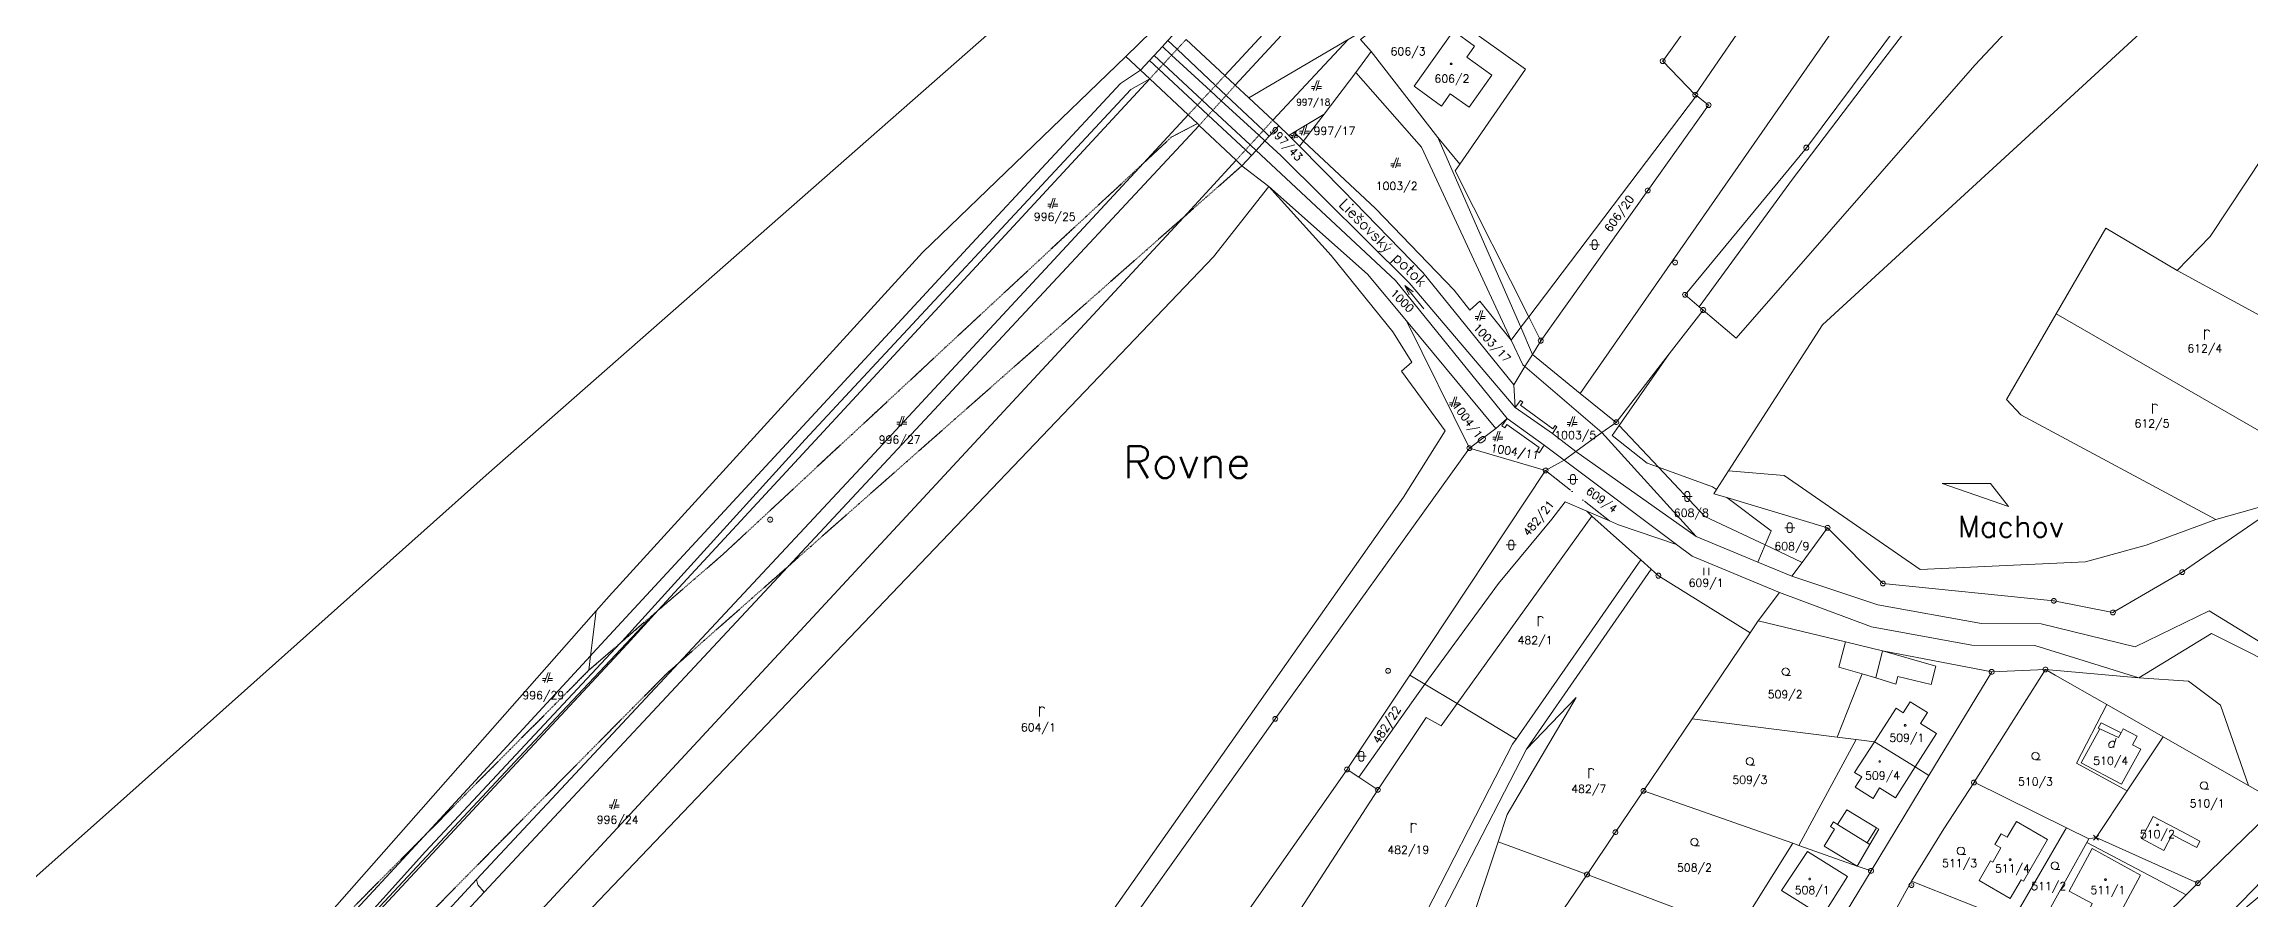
# Model space of a CAD drawing. Extents: x -443817 to 3, y -1171930 to -442383.
# Drawn here: x -443259.9 to -442818.9, y -1170083.1 to -1169912.2 of the extents above; entities that cross this region are included whole.
import ezdxf
from ezdxf.enums import TextEntityAlignment as Align

# ---------------------------------------------------------------- set-up
doc = ezdxf.new("R2010")
doc.units = 0
doc.header["$LTSCALE"] = 0.5
doc.header["$PDMODE"] = 3
doc.header["$PDSIZE"] = 0.5
for name, pattern in [('DASHDOT', [25.4, 12.7, -6.35, 0, -6.35]), ('DOT', [0.25, 0, -0.25]), ('HIDDEN', [0.375, 0.25, -0.125])]:
    doc.linetypes.add(name, pattern=pattern)
for name, color, linetype, lineweight in [('KATUZ', 7, 'Continuous', 0), ('KLADPAR', 7, 'Continuous', 0), ('ZAPPAR', 7, 'Continuous', 0), ('ZNACKY', 7, 'Continuous', 0), ('ZUOB', 7, 'Continuous', 0)]:
    doc.layers.add(name, color=color, linetype=linetype, lineweight=lineweight)
doc.styles.add('ROMANS', font='romans.shx', dxfattribs={"height": 0.2})

# ---------------------------------------------------------------- blocks, each defined once
blk = doc.blocks.new('$5')
at = {"color": 0}
blk.add_line((-0.12, 0), (0.12, 0), dxfattribs=at)
at = {"color": 0, "flags": 128}
blk.add_lwpolyline([(0.15, 0.48), (0.4, 0.3), (0.5, 0.01), (0.4, -0.28), (0.15, -0.46), (-0.16, -0.46), (-0.41, -0.28), (-0.51, 0.01), (-0.41, 0.3), (-0.16, 0.48), (0.15, 0.48)], dxfattribs=at)
blk = doc.blocks.new('$93')
at = {"color": 0}
blk.add_line((-0.05, 0), (0.05, 0), dxfattribs=at)
at = {"color": 0, "flags": 128}
blk.add_lwpolyline([(0.15, 0.48), (0.4, 0.3), (0.5, 0.01), (0.4, -0.28), (0.15, -0.46), (-0.16, -0.46), (-0.41, -0.28), (-0.51, 0.01), (-0.41, 0.3), (-0.16, 0.48), (0.15, 0.48)], dxfattribs=at)
blk = doc.blocks.new('$432')
at = {"color": 0}
for p, q in [((-0.32, 0.8), (-1, 0.8)), ((-1, 0.4), (-0.46, 0.4)), ((0.1, 2), (-0.6, 0)), ((-0.1, 0), (0.5, 2)), ((0.02, 0.4), (1, 0.4)), ((1, 0.8), (0.14, 0.8))]:
    blk.add_line(p, q, dxfattribs=at)
blk = doc.blocks.new('$479')
at = {"color": 0, "flags": 128}
for points in [[(0, 0), (0, 1.27), (0, 2)], [(0, 1.6), (0.1, 1.73), (0.23, 1.84), (0.37, 1.89), (0.6, 1.9), (0.77, 1.87), (0.87, 1.8), (0.96, 1.7), (1, 1.6)]]:
    blk.add_lwpolyline(points, dxfattribs=at)
blk = doc.blocks.new('$45')
at = {"color": 0, "flags": 128}
blk.add_lwpolyline([(0.09, 0.15), (0.18, 0), (0.09, -0.15), (-0.09, -0.15), (-0.18, 0), (-0.09, 0.15), (0.09, 0.15)], dxfattribs=at)
blk = doc.blocks.new('$30')
at = {"color": 0, "flags": 128}
blk.add_lwpolyline([(0, 0), (-0.38, 0.1), (-0.65, 0.37), (-0.75, 0.74), (-0.65, 1.11), (-0.38, 1.38), (-0.01, 1.48), (0.36, 1.38), (0.63, 1.11), (0.73, 0.73), (0.63, 0.35), (0.36, 0.08), (-0.02, -0.02), (0.98, -0.02)], dxfattribs=at)
blk = doc.blocks.new('$431')
at = {"color": 0}
blk.add_line((0.63, 0.99), (0.9, 1.89), dxfattribs=at)
at = {"color": 0, "flags": 128}
blk.add_lwpolyline([(0.45, 0), (0.45, 0.27), (0.63, 0.99), (0.54, 1.17), (0.36, 1.26), (0.09, 1.26), (-0.18, 1.17), (-0.36, 0.99), (-0.54, 0.72), (-0.54, 0.36), (-0.45, 0.09), (-0.27, 0), (0, 0), (0.18, 0.09), (0.45, 0.27)], dxfattribs=at)
blk = doc.blocks.new('$238')
at = {"color": 0}
blk.add_line((-3, 0), (3, 0), dxfattribs=at)
at = {"color": 0, "flags": 128}
blk.add_lwpolyline([(1, 0.5), (3, 0), (1, -0.5)], dxfattribs=at)
blk = doc.blocks.new('$42')
at = {"color": 0, "flags": 128}
for points in [[(-1, 1), (0.27, 1), (1, 1)], [(-0.5, 1.5), (-0.4, 1.79), (-0.15, 1.97), (0.16, 1.97), (0.41, 1.79), (0.51, 1.5), (0.51, 0.5), (0.41, 0.21), (0.16, 0.03), (-0.15, 0.03), (-0.4, 0.21), (-0.5, 0.5), (-0.5, 1.5)]]:
    blk.add_lwpolyline(points, dxfattribs=at)
blk = doc.blocks.new('$32')
at = {"color": 0}
for p, q in [((-0.5, 1.5), (-0.5, 0)), ((0.5, 0), (0.5, 1.5))]:
    blk.add_line(p, q, dxfattribs=at)

msp = doc.modelspace()

# ---------------------------------------------------------------- linework, layer by layer
at = {"layer": 'KATUZ', "color": 7, "linetype": 'Continuous', "flags": 128}
msp.add_lwpolyline([(-443794.45, -1170782.16), (-443796.1, -1170767.88), (-443795.85, -1170744.99), (-443808.71, -1170677.14), (-443816.71, -1170630.78), (-443814.76, -1170616), (-443810.97, -1170604.15), (-443791.55, -1170565.47), (-443769.77, -1170532), (-443739.66, -1170498.49), (-443701.79, -1170468.69), (-443467.57, -1170261.52), (-443245.25, -1170064.11), (-443171.5, -1169998.33), (-442994.44, -1169842.64), (-442982.48, -1169816.46), (-442961.86, -1169771.31), (-442948.83, -1169742.79), (-442766.04, -1169287.74)], dxfattribs=at)
at = {"layer": 'KLADPAR', "color": 7, "linetype": 'DASHDOT'}
for p, q in [((-443009.95, -1169929.79), (-443004, -1169926.18)), ((-442959.69, -1169997.39), (-442946.94, -1170007.5)), ((-442946.94, -1170007.5), (-442959.69, -1169997.39))]:
    msp.add_line(p, q, dxfattribs=at)
at = {"layer": 'KLADPAR', "color": 7, "linetype": 'Continuous'}
for p, q in [((-442986.86, -1170038.31), (-442959.69, -1169997.39)), ((-442874, -1170059.75), (-442855.57, -1170068.85))]:
    msp.add_line(p, q, dxfattribs=at)
at = {"layer": 'KLADPAR', "color": 7, "linetype": 'Continuous', "flags": 128}
for points in [[(-442723.56, -1169625.28), (-442722.58, -1169625.78), (-442720.27, -1169626.97), (-442693.56, -1169590.89), (-442666.64, -1169556.73), (-442659.1, -1169567.27), (-442658.13, -1169568.78), (-442707.64, -1169631.69), (-442809.45, -1169776.53), (-442865.33, -1169856.3), (-442952.77, -1169981.98), (-442962.34, -1169974.21), (-442960.66, -1169971.46), (-442939.26, -1169941.42), (-442927.1, -1169924.35), (-442929.53, -1169922.46), (-442929.76, -1169922.28), (-442916.79, -1169903.33), (-442879.63, -1169849.04), (-442828.31, -1169778.2), (-442729.28, -1169633.63), (-442723.56, -1169625.28)], [(-442707.64, -1169631.69), (-442658.13, -1169568.78), (-442652.65, -1169577.34), (-442702.11, -1169643.3), (-442737.72, -1169696.77), (-442750.34, -1169715.71), (-442750.75, -1169716.29), (-442773.63, -1169748.61), (-442783.92, -1169763.14), (-442811.56, -1169802.16), (-442842.25, -1169844.93), (-442850.1, -1169855.87), (-442873.65, -1169887.43), (-442907.56, -1169932.87), (-442931.8, -1169962.28), (-442928.97, -1169964.67), (-442928.19, -1169965.33), (-442934.97, -1169974.09), (-442945.57, -1169987.78), (-442952.77, -1169981.98), (-442865.33, -1169856.3), (-442809.45, -1169776.53), (-442707.64, -1169631.69)], [(-442917.91, -1169896.42), (-442916.79, -1169903.33), (-442929.76, -1169922.28), (-442936.28, -1169915.55), (-442885.11, -1169844.17), (-442834.38, -1169772.5), (-442783.65, -1169700.84), (-442730.08, -1169622.2), (-442729.86, -1169622.31), (-442723.56, -1169625.28), (-442729.28, -1169633.63), (-442730.9, -1169632.49), (-442733.77, -1169634.23), (-442792.18, -1169716.37), (-442821.24, -1169757.12), (-442850.9, -1169797.46), (-442917.91, -1169896.42)], [(-442928.97, -1169964.67), (-442931.8, -1169962.28), (-442907.56, -1169932.87), (-442873.65, -1169887.43), (-442850.1, -1169855.87), (-442842.25, -1169844.93), (-442811.56, -1169802.16), (-442783.92, -1169763.14), (-442773.63, -1169748.61), (-442750.75, -1169716.29), (-442763.33, -1169736.74), (-442777.63, -1169757.3), (-442792.52, -1169777.48), (-442807.57, -1169797.41), (-442821.94, -1169817.46), (-442848.61, -1169855.84), (-442865.6, -1169878.82), (-442879.99, -1169899.36), (-442895.15, -1169919.19), (-442910.31, -1169939.15), (-442928.97, -1169964.67)], [(-442983.82, -1169902.77), (-442963.71, -1169917.16), (-442976.85, -1169936.17), (-442981.22, -1169930.8), (-442994.57, -1169913.65), (-442996.7, -1169911.22), (-442989.19, -1169905.35), (-442984.99, -1169902.07), (-442983.82, -1169902.77)], [(-443035.2, -1169911.46), (-443036.31, -1169912.65), (-443037.95, -1169914.42), (-443038.89, -1169915.42), (-443040.66, -1169917.33), (-443043.65, -1169914.61), (-443035.92, -1169907.12), (-443033.41, -1169909.53), (-443035.2, -1169911.46)], [(-443004, -1169926.18), (-443009.95, -1169929.79), (-443011.01, -1169930.43), (-443013.01, -1169928.46), (-443014.23, -1169927.33), (-443019.04, -1169922.87), (-442999.16, -1169911.21), (-442989.19, -1169905.35), (-442996.7, -1169911.22), (-442994.57, -1169913.65), (-442997.61, -1169917.86), (-443004, -1169926.18)], [(-442977.76, -1169937.48), (-442963.05, -1169966.71), (-442964.62, -1169968.77), (-442966.56, -1169971.33), (-442972.83, -1169963.56), (-442974.84, -1169965.36), (-442977.97, -1169961.33), (-442993.71, -1169945.04), (-443008.09, -1169931.53), (-443007.37, -1169930.58), (-443004, -1169926.18), (-442997.61, -1169917.86), (-442994.57, -1169913.65), (-442981.22, -1169930.8), (-442976.85, -1169936.17), (-442977.76, -1169937.48)], [(-442985.95, -1169920.59), (-442980.52, -1169924.55), (-442978.78, -1169922.1), (-442974.95, -1169924.75), (-442970.43, -1169918.34), (-442975.42, -1169914.79), (-442973.94, -1169912.53), (-442978.1, -1169909.52), (-442985.95, -1169920.59)], [(-442980.52, -1169924.55), (-442985.95, -1169920.59), (-442978.1, -1169909.52), (-442973.94, -1169912.53), (-442975.42, -1169914.79), (-442970.43, -1169918.34), (-442974.95, -1169924.75), (-442978.78, -1169922.1), (-442980.52, -1169924.55)], [(-442963.05, -1169966.71), (-442929.53, -1169922.46), (-442927.1, -1169924.35), (-442939.26, -1169941.42), (-442960.66, -1169971.46), (-442963.05, -1169966.71)], [(-442960.66, -1169971.46), (-442962.34, -1169974.21), (-442963.83, -1169976.64), (-442966.05, -1169980.27), (-442984.23, -1169957.84), (-443000.18, -1169941.44), (-443008.87, -1169932.55), (-443008.09, -1169931.53), (-442993.71, -1169945.04), (-442977.97, -1169961.33), (-442974.84, -1169965.36), (-442972.83, -1169963.56), (-442966.56, -1169971.33), (-442964.62, -1169968.77), (-442963.05, -1169966.71), (-442960.66, -1169971.46)], [(-442816.1, -1169934.44), (-442780.1, -1169955.72), (-442799.61, -1169975.81), (-442833.42, -1169957.45), (-442826.8, -1169950.62), (-442816.1, -1169934.44)], [(-443158.56, -1170093.48), (-443093.25, -1170025.02), (-443026.09, -1169954.69), (-443015.04, -1169940.6), (-443002.55, -1169954.39), (-442990.25, -1169969.66), (-442986.47, -1169975.78), (-442988.48, -1169977.57), (-442979.77, -1169989.49), (-442988.12, -1170002.76), (-443068.56, -1170117.13), (-443073.27, -1170116.24), (-443078.63, -1170123.95), (-443076.17, -1170127.98), (-443086.4, -1170141.46), (-443158.56, -1170093.48)], [(-443015.04, -1169940.6), (-442995.28, -1169958.14), (-442987.49, -1169967.47), (-442974.92, -1169992.93), (-443013.74, -1170047.07), (-443058.48, -1170109.82), (-443082.93, -1170143.77), (-443086.4, -1170141.46), (-443076.17, -1170127.98), (-443078.63, -1170123.95), (-443073.27, -1170116.24), (-443068.56, -1170117.13), (-442988.12, -1170002.76), (-442979.77, -1169989.49), (-442988.48, -1169977.57), (-442986.47, -1169975.78), (-442990.25, -1169969.66), (-443002.55, -1169954.39), (-443015.04, -1169940.6)], [(-442833.42, -1169957.45), (-442799.61, -1169975.81), (-442801.35, -1169977.6), (-442803.31, -1169985.42), (-442807.92, -1169994.75), (-442857.62, -1169966.1), (-442847.67, -1169948.98), (-442833.42, -1169957.45)], [(-442812.86, -1170063.99), (-442819.18, -1170060.38), (-442836.2, -1170050.65), (-442847.47, -1170044.21), (-442857.79, -1170038.31), (-442859.75, -1170037.19), (-442870.5, -1170037.69), (-442892.31, -1170033.48), (-442899.71, -1170031.69), (-442917.17, -1170027.47), (-442912.91, -1170021.81), (-442894.53, -1170028.68), (-442874.44, -1170032.36), (-442861.91, -1170032.4), (-442841.07, -1170038.88), (-442826.55, -1170029.98), (-442809.13, -1170038.71), (-442796.61, -1170021.71), (-442794.36, -1170003.88), (-442779.62, -1169978.27), (-442767.92, -1169967.83), (-442750.64, -1169960.41), (-442793.19, -1170035.31), (-442812.86, -1170063.99)], [(-442857.62, -1169966.1), (-442807.92, -1169994.75), (-442812.2, -1170003.4), (-442825.72, -1170007.2), (-442864.7, -1169986.3), (-442867.57, -1169983.23), (-442857.62, -1169966.1)], [(-442963.83, -1169976.64), (-442962.34, -1169974.21), (-442952.77, -1169981.98), (-442945.57, -1169987.78), (-442948.43, -1169989.84), (-442953.62, -1169993.59), (-442958.34, -1169990.02), (-442965.77, -1169984.79), (-442966.05, -1169980.27), (-442963.83, -1169976.64)], [(-442917.25, -1170015.72), (-442929.56, -1170010.59), (-442953.62, -1169993.59), (-442948.43, -1169989.84), (-442945.57, -1169987.78), (-442934.97, -1169974.09), (-442944.99, -1169988.4), (-442946.41, -1169990.43), (-442939.4, -1169995.93), (-442937.12, -1169996.75), (-442926.3, -1170000.67), (-442925.55, -1170001.24), (-442926.06, -1170002.05), (-442923.48, -1170002.82), (-442914.62, -1170009.44), (-442915.82, -1170012.29), (-442917.25, -1170015.72)], [(-442955.96, -1169995.32), (-442959.69, -1169997.39), (-442974.92, -1169992.93), (-442969.63, -1169989.01), (-442967.37, -1169987.02), (-442960, -1169992.35), (-442955.96, -1169995.32)], [(-442951.43, -1170005.55), (-442950.44, -1170006.53), (-442940.67, -1170015.28), (-442965.61, -1170051.1), (-442977.35, -1170044.03), (-442983.81, -1170040.14), (-442969.12, -1170019.97), (-442958.42, -1170007.13), (-442955.78, -1170003.66), (-442951.43, -1170005.55)], [(-442937.14, -1170018.45), (-442938.57, -1170017.16), (-442940.67, -1170015.28), (-442950.44, -1170006.53), (-442951.43, -1170005.55), (-442946.94, -1170007.5), (-442945.11, -1170008.3), (-442933.53, -1170012.18), (-442930.37, -1170014.56), (-442912.91, -1170021.81), (-442917.17, -1170027.47), (-442918.77, -1170029.86), (-442937.14, -1170018.45)], [(-442910.46, -1170018.55), (-442917.25, -1170015.72), (-442915.82, -1170012.29), (-442914.62, -1170009.44), (-442923.48, -1170002.82), (-442903.31, -1170008.87), (-442908.38, -1170015.81), (-442910.46, -1170018.55)], [(-442963.48, -1170053.13), (-442938.57, -1170017.16), (-442937.14, -1170018.45), (-442918.77, -1170029.86), (-442930.42, -1170047.08), (-442940.12, -1170061.46), (-442945.72, -1170069.75), (-442951.41, -1170078.17), (-442969.2, -1170071.63), (-442967.4, -1170066.22), (-442953.58, -1170042.82), (-442963.48, -1170053.13)], [(-442901.06, -1170036.76), (-442896.37, -1170038.06), (-442901.4, -1170050.74), (-442930.42, -1170047.08), (-442918.77, -1170029.86), (-442917.17, -1170027.47), (-442899.71, -1170031.69), (-442901.06, -1170036.76)], [(-442896.37, -1170038.06), (-442901.06, -1170036.76), (-442899.71, -1170031.69), (-442892.31, -1170033.48), (-442870.5, -1170037.69), (-442883.05, -1170058.39), (-442885.79, -1170056.68), (-442893.91, -1170051.63), (-442897.59, -1170051.2), (-442901.4, -1170050.74), (-442896.37, -1170038.06)], [(-442843.4, -1170061.45), (-442849.63, -1170070.8), (-442851.11, -1170071.05), (-442855.57, -1170068.85), (-442874, -1170059.75), (-442859.75, -1170037.19), (-442857.79, -1170038.31), (-442847.47, -1170044.21), (-442853.54, -1170055.94), (-442843.4, -1170061.45)], [(-442983.81, -1170040.14), (-442977.35, -1170044.03), (-442965.61, -1170051.1), (-442966.32, -1170052.12), (-442970.9, -1170061.05), (-442982.17, -1170083.06), (-442989.29, -1170096.96), (-443008.67, -1170085.15), (-442993.23, -1170061.26), (-442997.03, -1170058.74), (-442986.17, -1170043.38), (-442983.81, -1170040.14)], [(-442999.39, -1170057.18), (-442999.22, -1170056.92), (-442986.86, -1170038.31), (-442983.81, -1170040.14), (-442986.17, -1170043.38), (-442997.03, -1170058.74), (-442999.39, -1170057.18)], [(-442963.48, -1170053.13), (-442953.58, -1170042.82), (-442967.4, -1170066.22), (-442969.2, -1170071.63), (-442975.16, -1170089.56), (-442980.25, -1170108.95), (-442990.07, -1170104.6), (-442963.48, -1170053.13)], [(-442909.04, -1170072.36), (-442910.26, -1170071.93), (-442940.12, -1170061.46), (-442930.42, -1170047.08), (-442901.4, -1170050.74), (-442897.59, -1170051.2), (-442909.04, -1170072.36)], [(-442894.63, -1170077.48), (-442897.41, -1170076.49), (-442909.04, -1170072.36), (-442897.59, -1170051.2), (-442893.91, -1170051.63), (-442885.79, -1170056.68), (-442883.05, -1170058.39), (-442894.63, -1170077.48)], [(-442849.63, -1170070.8), (-442843.4, -1170061.45), (-442836.2, -1170050.65), (-442819.18, -1170060.38), (-442812.86, -1170063.99), (-442829.27, -1170079.94), (-442849.63, -1170070.8)], [(-442910.26, -1170071.93), (-442921.35, -1170089.56), (-442951.41, -1170078.17), (-442945.72, -1170069.75), (-442940.12, -1170061.46), (-442910.26, -1170071.93)], [(-442873.04, -1170079.42), (-442870.73, -1170075.47), (-442870.29, -1170075.73), (-442868.66, -1170072.89), (-442869.87, -1170072.18), (-442868.61, -1170070.03), (-442867.39, -1170070.75), (-442865.55, -1170067.56), (-442859.33, -1170071.16), (-442864.17, -1170079.5), (-442864.61, -1170079.25), (-442866.78, -1170082.99), (-442873.04, -1170079.42)], [(-442865.55, -1170067.56), (-442867.39, -1170070.75), (-442868.61, -1170070.03), (-442869.87, -1170072.18), (-442868.66, -1170072.89), (-442870.29, -1170075.73), (-442870.73, -1170075.47), (-442873.04, -1170079.42), (-442866.78, -1170082.99), (-442864.61, -1170079.25), (-442864.17, -1170079.5), (-442859.33, -1170071.16), (-442865.55, -1170067.56)], [(-442831.36, -1170070.21), (-442828.86, -1170071.54), (-442829.47, -1170072.81), (-442832.07, -1170071.43), (-442834.39, -1170070.2), (-442836.11, -1170073.38), (-442840.54, -1170070.98), (-442838.19, -1170066.58), (-442833.72, -1170068.95), (-442831.36, -1170070.21)], [(-442828.86, -1170071.54), (-442831.36, -1170070.21), (-442833.72, -1170068.95), (-442838.19, -1170066.58), (-442840.54, -1170070.98), (-442836.11, -1170073.38), (-442834.39, -1170070.2), (-442832.07, -1170071.43), (-442829.47, -1170072.81), (-442828.86, -1170071.54)], [(-442974.06, -1170111.69), (-442980.25, -1170108.95), (-442975.16, -1170089.56), (-442969.2, -1170071.63), (-442951.41, -1170078.17), (-442960.82, -1170092.1), (-442962.55, -1170094.66), (-442974.06, -1170111.69)], [(-442905.62, -1170095.61), (-442905.94, -1170095.49), (-442917.23, -1170091.14), (-442921.35, -1170089.56), (-442910.26, -1170071.93), (-442909.04, -1170072.36), (-442897.41, -1170076.49), (-442894.63, -1170077.48), (-442905.62, -1170095.61)], [(-442855.57, -1170068.85), (-442851.11, -1170071.05), (-442851.51, -1170071.76), (-442861.31, -1170089.36), (-442861.49, -1170089.3), (-442862.02, -1170089.11), (-442865.89, -1170087.72), (-442866.4, -1170087.52), (-442855.9, -1170069.41), (-442855.57, -1170068.85)], [(-442851.11, -1170071.05), (-442849.63, -1170070.8), (-442829.27, -1170079.94), (-442831.64, -1170082.25), (-442844.84, -1170095.26), (-442845.06, -1170095.18), (-442858.76, -1170090.28), (-442861.31, -1170089.36), (-442851.51, -1170071.76), (-442851.11, -1170071.05)], [(-442917.23, -1170091.14), (-442917.74, -1170091.99), (-442919.86, -1170095.47), (-442920.23, -1170095.23), (-442922.78, -1170099.28), (-442922.3, -1170099.64), (-442924.4, -1170102.94), (-442925.73, -1170102.14), (-442927.27, -1170104.44), (-442927.87, -1170104.03), (-442930.43, -1170108.18), (-442933.35, -1170106.93), (-442962.55, -1170094.66), (-442960.82, -1170092.1), (-442951.41, -1170078.17), (-442921.35, -1170089.56), (-442917.23, -1170091.14)], [(-442886.52, -1170079.51), (-442866.4, -1170087.52), (-442865.89, -1170087.72), (-442866.64, -1170089.22), (-442868, -1170091.91), (-442868.28, -1170092.47), (-442870.86, -1170097.59), (-442872.56, -1170100.97), (-442885.05, -1170095.23), (-442883.77, -1170092), (-442881.88, -1170087.06), (-442890.48, -1170086.63), (-442886.52, -1170079.51)]]:
    msp.add_lwpolyline(points, close=True, dxfattribs=at)
for points in [[(-443467.57, -1170261.52), (-443245.25, -1170064.11), (-443171.5, -1169998.33), (-442994.44, -1169842.64)], [(-442885.11, -1169844.17), (-442936.28, -1169915.55), (-442929.76, -1169922.28), (-442929.53, -1169922.46), (-442929.53, -1169922.46), (-442963.05, -1169966.71), (-442977.76, -1169937.48), (-442976.85, -1169936.17), (-442963.71, -1169917.16), (-442983.82, -1169902.77)], [(-442708.96, -1169858.32), (-442741.95, -1169938.02), (-442792.1, -1169904.3), (-442804.97, -1169919.13), (-442809.2, -1169924), (-442816.1, -1169934.44), (-442826.8, -1169950.62), (-442833.42, -1169957.45), (-442847.67, -1169948.98), (-442857.62, -1169966.1), (-442867.57, -1169983.23), (-442864.7, -1169986.3), (-442825.72, -1170007.2), (-442839.62, -1170012.32), (-442851.77, -1170015.67), (-442884.8, -1170017.21), (-442912.02, -1169998.39), (-442923.15, -1169997.47), (-442904.33, -1169968.25), (-442860.54, -1169928.08), (-442826.88, -1169897.09)], [(-442826.88, -1169897.09), (-442860.54, -1169928.08), (-442904.33, -1169968.25), (-442923.15, -1169997.47), (-442925.55, -1170001.24), (-442926.3, -1170000.67), (-442937.12, -1169996.75), (-442939.4, -1169995.93), (-442946.41, -1169990.43), (-442944.99, -1169988.4), (-442934.97, -1169974.09), (-442928.19, -1169965.33), (-442921.57, -1169970.94), (-442873.85, -1169916.33), (-442839.72, -1169879.94)], [(-442839.72, -1169879.94), (-442873.85, -1169916.33), (-442921.57, -1169970.94), (-442928.19, -1169965.33), (-442928.97, -1169964.67), (-442910.31, -1169939.15), (-442895.15, -1169919.19), (-442879.99, -1169899.36)], [(-443035.92, -1169907.12), (-443043.65, -1169914.61), (-443084.3, -1169953.84), (-443146.94, -1170022.53), (-443149.52, -1170025.45), (-443206.29, -1170089.93), (-443274.92, -1170151.93)], [(-442809.13, -1170038.71), (-442826.55, -1170029.98), (-442841.07, -1170038.88), (-442861.91, -1170032.4), (-442874.44, -1170032.36), (-442894.53, -1170028.68), (-442912.91, -1170021.81), (-442930.37, -1170014.56), (-442933.53, -1170012.18), (-442955.96, -1169995.32), (-442960, -1169992.35), (-442967.37, -1169987.02), (-442969.63, -1169989.01), (-442987.49, -1169967.47), (-442995.28, -1169958.14), (-443015.04, -1169940.6), (-443020.42, -1169936.47), (-443021.57, -1169935.38), (-443028.95, -1169928.4), (-443029.32, -1169928.05), (-443031.16, -1169926.31), (-443038.82, -1169919.07), (-443040.66, -1169917.33), (-443038.89, -1169915.42), (-443037.95, -1169914.42), (-443036.31, -1169912.65), (-443035.2, -1169911.46)], [(-442999.16, -1169911.21), (-443019.04, -1169922.87), (-443021.74, -1169920.36), (-443023.81, -1169918.43), (-443031.57, -1169911.23)], [(-443031.57, -1169911.23), (-443023.81, -1169918.43), (-443021.74, -1169920.36), (-443019.04, -1169922.87), (-443014.23, -1169927.33), (-443013.01, -1169928.46), (-443011.01, -1169930.43), (-443008.87, -1169932.55), (-443000.18, -1169941.44), (-442984.23, -1169957.84), (-442966.05, -1169980.27), (-442965.77, -1169984.79), (-442958.34, -1169990.02), (-442953.62, -1169993.59), (-442953.62, -1169993.59), (-442929.56, -1170010.59), (-442917.25, -1170015.72), (-442910.46, -1170018.55), (-442893.29, -1170024.24), (-442872.53, -1170027.99), (-442860.59, -1170028.08), (-442841.83, -1170032.69), (-442827.01, -1170025.44), (-442809.63, -1170036.12)], [(-443150.99, -1170037.35), (-443150.64, -1170034.48), (-443149.52, -1170025.45), (-443146.94, -1170022.53), (-443084.3, -1169953.84), (-443043.65, -1169914.61), (-443040.66, -1169917.33)], [(-443040.66, -1169917.33), (-443038.82, -1169919.07), (-443031.16, -1169926.31), (-443029.32, -1169928.05)], [(-443004, -1169926.18), (-443007.37, -1169930.58), (-443008.09, -1169931.53), (-443009.95, -1169929.79)], [(-443029.32, -1169928.05), (-443028.95, -1169928.4), (-443021.57, -1169935.38), (-443020.42, -1169936.47)], [(-443020.42, -1169936.47), (-443015.04, -1169940.6), (-443026.09, -1169954.69), (-443093.25, -1170025.02), (-443158.56, -1170093.48), (-443160, -1170095.02), (-443162.22, -1170097.04), (-443175.72, -1170109.36), (-443178.56, -1170111.99), (-443189.03, -1170121.72), (-443206.19, -1170137.67), (-443211.26, -1170142.38), (-443217.8, -1170148.46), (-443219.36, -1170149.91), (-443230.3, -1170160.08), (-443232.08, -1170161.73), (-443248.02, -1170176.1), (-443250.63, -1170173.76), (-443263.04, -1170162.58), (-443264.45, -1170161.33)], [(-443058.48, -1170109.82), (-443013.74, -1170047.07), (-442974.92, -1169992.93), (-442959.69, -1169997.39), (-442986.86, -1170038.31), (-442999.22, -1170056.92), (-442999.39, -1170057.18), (-443036.67, -1170110.47)], [(-442959.69, -1169997.39), (-442955.96, -1169995.32), (-442933.53, -1170012.18), (-442945.11, -1170008.3), (-442946.94, -1170007.5)], [(-442815.12, -1170005.81), (-442830.03, -1170016.09), (-442832.39, -1170017.72), (-442846.26, -1170025.8), (-442858.07, -1170023.47), (-442892.25, -1170020.01), (-442903.31, -1170008.87), (-442923.48, -1170002.82), (-442926.06, -1170002.05), (-442925.55, -1170001.24), (-442923.15, -1169997.47), (-442912.02, -1169998.39), (-442884.8, -1170017.21), (-442851.77, -1170015.67), (-442839.62, -1170012.32), (-442825.72, -1170007.2), (-442812.2, -1170003.4)], [(-442946.94, -1170007.5), (-442951.43, -1170005.55), (-442955.78, -1170003.66), (-442958.42, -1170007.13), (-442969.12, -1170019.97), (-442983.81, -1170040.14), (-442986.86, -1170038.31)], [(-442809.63, -1170036.12), (-442827.01, -1170025.44), (-442841.83, -1170032.69), (-442860.59, -1170028.08), (-442872.53, -1170027.99), (-442893.29, -1170024.24), (-442910.46, -1170018.55), (-442910.46, -1170018.55), (-442908.38, -1170015.81), (-442903.31, -1170008.87), (-442892.25, -1170020.01), (-442858.07, -1170023.47), (-442846.26, -1170025.8), (-442832.39, -1170017.72), (-442830.03, -1170016.09), (-442815.12, -1170005.81)], [(-442989.29, -1170096.96), (-442982.17, -1170083.06), (-442970.9, -1170061.05), (-442966.32, -1170052.12), (-442965.61, -1170051.1), (-442965.61, -1170051.1), (-442940.67, -1170015.28), (-442938.57, -1170017.16), (-442963.48, -1170053.13), (-442990.07, -1170104.6)], [(-443274.92, -1170151.93), (-443206.29, -1170089.93), (-443149.52, -1170025.45), (-443150.64, -1170034.48), (-443150.99, -1170037.35)], [(-442905.62, -1170095.61), (-442894.63, -1170077.48), (-442883.05, -1170058.39), (-442870.5, -1170037.69), (-442859.75, -1170037.19), (-442874, -1170059.75), (-442874.05, -1170059.83), (-442880.05, -1170069.03), (-442886.52, -1170079.51), (-442890.48, -1170086.63)], [(-443036.67, -1170110.47), (-442999.39, -1170057.18), (-442997.03, -1170058.74), (-442993.23, -1170061.26), (-443008.67, -1170085.15)], [(-442855.57, -1170068.85), (-442855.9, -1170069.41), (-442866.4, -1170087.52), (-442886.52, -1170079.51), (-442880.05, -1170069.03), (-442874.05, -1170059.83), (-442874, -1170059.75)], [(-442844.84, -1170095.26), (-442831.64, -1170082.25), (-442829.27, -1170079.94), (-442812.86, -1170063.99)], [(-442806.78, -1170073.99), (-442826.79, -1170090.79), (-442834.76, -1170098.33), (-442835.58, -1170099.1), (-442809.83, -1170072.6)], [(-442809.83, -1170072.6), (-442835.58, -1170099.1)]]:
    msp.add_lwpolyline(points, dxfattribs=at)
at = {"layer": 'KLADPAR', "color": 7, "linetype": 'DOT'}
for points in [[(-443029.32, -1169928.05), (-443034.53, -1169930.77), (-443040.08, -1169935.94), (-443124.12, -1170014.14), (-443137.1, -1170025.35), (-443138.14, -1170026.25), (-443144.7, -1170031.92), (-443150.99, -1170037.35)], [(-443264.45, -1170161.33), (-443253.46, -1170151.88), (-443215.88, -1170119.65), (-443168.75, -1170071.71), (-443155.14, -1170057.94), (-443135.48, -1170038.06), (-443133.03, -1170035.9), (-443111.22, -1170016.64), (-443032.31, -1169946.97), (-443032.11, -1169946.79), (-443020.42, -1169936.47)], [(-443273.25, -1170153.4), (-443256.11, -1170138.4), (-443234.55, -1170119.51), (-443219.58, -1170106.4), (-443208.72, -1170095.47), (-443184.01, -1170070.59), (-443150.99, -1170037.35)]]:
    msp.add_lwpolyline(points, dxfattribs=at)
at = {"layer": 'KLADPAR', "color": 7, "linetype": 'DASHDOT'}
for points in [[(-443150.99, -1170037.35), (-443144.7, -1170031.92), (-443138.14, -1170026.25), (-443137.1, -1170025.35), (-443124.12, -1170014.14), (-443040.08, -1169935.94), (-443034.53, -1169930.77), (-443029.32, -1169928.05)], [(-443020.42, -1169936.47), (-443032.11, -1169946.79), (-443032.31, -1169946.97), (-443111.22, -1170016.64), (-443133.03, -1170035.9), (-443135.48, -1170038.06), (-443155.14, -1170057.94), (-443168.75, -1170071.71), (-443215.88, -1170119.65), (-443253.46, -1170151.88), (-443264.45, -1170161.33)], [(-443150.99, -1170037.35), (-443184.01, -1170070.59), (-443208.72, -1170095.47), (-443219.58, -1170106.4), (-443234.55, -1170119.51), (-443256.11, -1170138.4), (-443273.25, -1170153.4)]]:
    msp.add_lwpolyline(points, dxfattribs=at)
at = {"layer": 'KLADPAR', "color": 7, "linetype": 'Continuous'}
msp.add_point((-442849.63, -1170070.8), dxfattribs=at)
for points in [[(-443008.09, -1169931.53), (-443008.87, -1169932.55), (-443011.01, -1169930.43), (-443009.95, -1169929.79)], [(-442974.92, -1169992.93), (-442987.49, -1169967.47), (-442969.63, -1169989.01)], [(-442843.4, -1170061.45), (-442853.54, -1170055.94), (-442847.47, -1170044.21), (-442836.2, -1170050.65)]]:
    msp.add_3dface(points, dxfattribs=at)
at = {"layer": 'ZAPPAR', "color": 7, "linetype": 'Continuous'}
for p, q in [((-443036.31, -1169912.65), (-443034.46, -1169914.35)), ((-443035.2, -1169911.46), (-443033.38, -1169913.18)), ((-443014.23, -1169927.33), (-442999.16, -1169911.21)), ((-443038.89, -1169915.42), (-443037.04, -1169917.14)), ((-443037.95, -1169914.42), (-443036.11, -1169916.14)), ((-443013.01, -1169928.46), (-443014.94, -1169930.54)), ((-442964.62, -1169968.77), (-442981.22, -1169930.8)), ((-443020.42, -1169936.47), (-443018.5, -1169934.4)), ((-442962.34, -1169974.21), (-442964.62, -1169968.77)), ((-442948.43, -1169989.84), (-442963.83, -1169976.64)), ((-442937.12, -1169996.75), (-442944.99, -1169988.4)), ((-442929.56, -1170010.59), (-442948.43, -1169989.84)), ((-442953.62, -1169993.59), (-442955.96, -1169995.32)), ((-442977.35, -1170044.03), (-442950.44, -1170006.53)), ((-442977.35, -1170044.03), (-442950.44, -1170006.53)), ((-442908.38, -1170015.81), (-442915.82, -1170012.29)), ((-442896.37, -1170038.06), (-442893.68, -1170038.88)), ((-442980.55, -1170048.49), (-442977.35, -1170044.03)), ((-442895.41, -1170071.84), (-442893.52, -1170068.84)), ((-442831.64, -1170082.25), (-442851.51, -1170071.76))]:
    msp.add_line(p, q, dxfattribs=at)
at = {"layer": 'ZAPPAR', "color": 7, "linetype": 'HIDDEN'}
for p, q in [((-443034.46, -1169914.35), (-443033.38, -1169913.18)), ((-443031.57, -1169911.23), (-443033.38, -1169913.18)), ((-443038.82, -1169919.07), (-443037.04, -1169917.14)), ((-443037.04, -1169917.14), (-443036.11, -1169916.14)), ((-443036.11, -1169916.14), (-443034.46, -1169914.35)), ((-443028.39, -1169923.34), (-443026.68, -1169921.5)), ((-443026.68, -1169921.5), (-443025.68, -1169920.43)), ((-443023.81, -1169918.43), (-443025.68, -1169920.43)), ((-443024.53, -1169923.48), (-443023.57, -1169922.41)), ((-443021.74, -1169920.36), (-443023.57, -1169922.41)), ((-443031.16, -1169926.31), (-443029.31, -1169924.33)), ((-443029.31, -1169924.33), (-443028.39, -1169923.34)), ((-443028.95, -1169928.4), (-443027.13, -1169926.37)), ((-443027.13, -1169926.37), (-443026.22, -1169925.36)), ((-443026.22, -1169925.36), (-443024.53, -1169923.48)), ((-443018.77, -1169932.31), (-443017.02, -1169930.39)), ((-443017.02, -1169930.39), (-443016.13, -1169929.42)), ((-443014.23, -1169927.33), (-443016.13, -1169929.42)), ((-443021.57, -1169935.38), (-443019.68, -1169933.3)), ((-443019.68, -1169933.3), (-443018.77, -1169932.31))]:
    msp.add_line(p, q, dxfattribs=at)
at = {"layer": 'ZAPPAR', "color": 7, "linetype": 'Continuous', "flags": 128}
for points in [[(-442790.93, -1169651.57), (-442820.13, -1169690.73), (-442845.31, -1169720.88), (-442882.24, -1169764.94), (-442915.61, -1169801.31), (-442947.52, -1169836.2), (-442973.67, -1169864.22), (-443023.81, -1169918.43)], [(-442796.85, -1169663.03), (-442799.52, -1169666.56), (-442817.37, -1169690.92), (-442851.95, -1169734.53), (-442884.6, -1169771.75), (-442938.23, -1169830.21), (-443021.74, -1169920.36)], [(-443033.38, -1169913.18), (-443025.68, -1169920.43), (-443023.57, -1169922.41), (-443016.13, -1169929.42)], [(-443040.66, -1169917.33), (-443044.67, -1169920.04), (-443074.44, -1169952.05), (-443150.16, -1170033.96), (-443150.64, -1170034.48), (-443184.01, -1170070.59), (-443201.65, -1170089.68), (-443201.02, -1170090.41), (-443207.07, -1170096.85)], [(-443037.04, -1169917.14), (-443029.31, -1169924.33), (-443027.13, -1169926.37)], [(-443036.11, -1169916.14), (-443028.39, -1169923.34), (-443026.22, -1169925.36)], [(-443034.46, -1169914.35), (-443026.68, -1169921.5), (-443024.53, -1169923.48), (-443017.02, -1169930.39)], [(-442966.56, -1169971.33), (-442984.5, -1169932.78), (-442997.61, -1169917.86)], [(-443028.95, -1169928.4), (-443111.22, -1170016.64), (-443171.89, -1170081.71), (-443173.2, -1170080.27), (-443173.45, -1170079.17), (-443133.03, -1170035.9), (-443093.87, -1169993.97), (-443040.08, -1169935.94), (-443031.16, -1169926.31)], [(-443017.02, -1169930.39), (-443015.82, -1169931.49), (-443017.59, -1169933.41), (-443018.5, -1169934.4), (-443019.68, -1169933.3), (-443027.13, -1169926.37)], [(-443026.22, -1169925.36), (-443018.77, -1169932.31), (-443017.59, -1169933.41)], [(-443016.13, -1169929.42), (-443014.94, -1169930.54), (-443015.82, -1169931.49)], [(-442965.77, -1169984.79), (-442986.98, -1169959.9), (-443012.64, -1169934.42), (-443015.82, -1169931.49)], [(-443021.57, -1169935.38), (-443032.11, -1169946.79), (-443050.99, -1169967.24), (-443164.87, -1170089.97), (-443250.63, -1170173.76), (-443256.92, -1170179.91), (-443311.56, -1170243.45)], [(-442967.37, -1169987.02), (-442989.71, -1169959.43), (-443017.59, -1169933.41)], [(-442963.83, -1169976.64), (-442964.26, -1169976.27), (-442966.56, -1169971.33)], [(-442965.77, -1169984.79), (-442964.72, -1169983.39), (-442964.26, -1169983.76), (-442964.71, -1169984.32), (-442958.27, -1169989.08), (-442957.8, -1169988.38), (-442957.44, -1169988.66), (-442958.34, -1169990.02)], [(-442967.37, -1169987.02), (-442968.42, -1169988.47), (-442967.87, -1169988.88), (-442967.46, -1169988.22), (-442961.01, -1169992.81), (-442961.45, -1169993.53), (-442960.98, -1169993.86), (-442960, -1169992.35)], [(-442915.82, -1170012.29), (-442927.84, -1170006.61), (-442937.12, -1169996.75)], [(-443264.45, -1170161.33), (-443237.67, -1170132.89), (-443216.3, -1170109.88), (-443199.32, -1170091.59), (-443163.92, -1170053.63), (-443138.14, -1170026.25)], [(-442819.18, -1170060.38), (-442824.73, -1170044.34), (-442831.15, -1170039.52), (-442841.07, -1170038.88), (-442859.75, -1170037.19)], [(-442885.79, -1170056.68), (-442881.54, -1170050.02), (-442884.71, -1170048), (-442883.34, -1170045.83), (-442886.79, -1170043.66), (-442888.18, -1170045.85), (-442889.57, -1170044.92), (-442893.91, -1170051.63)], [(-442993.23, -1170061.26), (-442983.55, -1170046.82), (-442980.55, -1170048.49)], [(-442848.88, -1170049.04), (-442849.22, -1170048.91), (-442848.62, -1170047.83), (-442844.64, -1170049.87)], [(-442885.79, -1170056.68), (-442889.72, -1170062.85), (-442892.91, -1170060.85), (-442894.22, -1170063), (-442897.8, -1170060.75), (-442896.45, -1170058.68), (-442897.95, -1170057.78), (-442893.91, -1170051.63)], [(-442901.32, -1170068.19), (-442895.41, -1170071.84), (-442894.86, -1170072.18)], [(-443173.45, -1170079.17), (-443182.33, -1170088.81), (-443214.56, -1170123.49), (-443234.19, -1170144.6), (-443255.59, -1170167.53), (-443255.87, -1170168.22), (-443255.72, -1170168.98), (-443255.29, -1170169.48), (-443254.55, -1170169.73)], [(-443254.55, -1170169.73), (-443253.8, -1170169.59), (-443253.46, -1170169.37), (-443232.16, -1170146.52), (-443205.37, -1170117.76), (-443181.37, -1170091.93), (-443171.89, -1170081.71)]]:
    msp.add_lwpolyline(points, dxfattribs=at)
for points in [[(-443107.71, -1169991.23), (-443042.64, -1169921.23), (-443038.82, -1169919.07), (-443137.1, -1170025.35), (-443143.35, -1170032.11), (-443222.01, -1170116.77), (-443222.26, -1170116.5), (-443216.3, -1170109.88), (-443183.66, -1170073.6), (-443144.7, -1170031.92), (-443144.32, -1170031.51), (-443107.71, -1169991.23)], [(-442889.27, -1170038.57), (-442882.62, -1170040.21), (-442881.66, -1170036.53), (-442892.31, -1170033.48), (-442893.68, -1170038.88), (-442889.68, -1170040.11), (-442889.27, -1170038.57)], [(-442852.62, -1170055.85), (-442844.53, -1170060.12), (-442840.68, -1170053.11), (-442842.32, -1170052.28), (-442841.4, -1170050.55), (-442844.21, -1170049.03), (-442844.64, -1170049.87), (-442845.13, -1170050.82), (-442848.88, -1170049.04), (-442852.62, -1170055.85)], [(-442899.44, -1170065.23), (-442901.32, -1170068.19), (-442902.15, -1170067.65), (-442902.76, -1170068.59), (-442901.9, -1170069.12), (-442903.97, -1170072.54), (-442897.41, -1170076.49), (-442894.86, -1170072.18), (-442893.05, -1170069.12), (-442893.52, -1170068.84), (-442899.44, -1170065.23)], [(-442850.4, -1170072.97), (-442855.02, -1170081.52), (-442850.44, -1170084.02), (-442851.33, -1170085.96), (-442849.1, -1170087.15), (-442848.13, -1170085.32), (-442845.3, -1170086.81), (-442840.74, -1170078.34), (-442850.4, -1170072.97)]]:
    msp.add_lwpolyline(points, close=True, dxfattribs=at)
at = {"layer": 'ZAPPAR', "color": 7, "linetype": 'Continuous'}
for points in [[(-442870.73, -1170000), (-442880.41, -1170000), (-442867.11, -1170004.6)], [(-442907.34, -1170073.59), (-442912.52, -1170081.38), (-442904.36, -1170086.5), (-442899.3, -1170078.57)]]:
    msp.add_3dface(points, dxfattribs=at)
at = {"layer": 'ZUOB', "color": 7, "linetype": 'Continuous', "flags": 128}
for points in [[(-443794.45, -1170782.16), (-443796.1, -1170767.88), (-443795.85, -1170744.99), (-443808.71, -1170677.14), (-443816.71, -1170630.78), (-443814.76, -1170616), (-443810.97, -1170604.15), (-443791.55, -1170565.47), (-443769.77, -1170532), (-443739.66, -1170498.49), (-443701.79, -1170468.69), (-443467.57, -1170261.52), (-443245.25, -1170064.11), (-443171.5, -1169998.33), (-442994.44, -1169842.64)], [(-442812.86, -1170063.99), (-442819.18, -1170060.38), (-442836.2, -1170050.65), (-442847.47, -1170044.21), (-442857.79, -1170038.31), (-442859.75, -1170037.19), (-442870.5, -1170037.69), (-442892.31, -1170033.48), (-442899.71, -1170031.69), (-442917.17, -1170027.47), (-442918.77, -1170029.86), (-442930.42, -1170047.08), (-442940.12, -1170061.46), (-442945.72, -1170069.75), (-442951.41, -1170078.17), (-442960.82, -1170092.1)], [(-442960.82, -1170092.1), (-442951.41, -1170078.17), (-442945.72, -1170069.75), (-442940.12, -1170061.46), (-442930.42, -1170047.08), (-442918.77, -1170029.86), (-442917.17, -1170027.47), (-442899.71, -1170031.69), (-442892.31, -1170033.48), (-442870.5, -1170037.69), (-442859.75, -1170037.19), (-442857.79, -1170038.31), (-442847.47, -1170044.21), (-442836.2, -1170050.65), (-442819.18, -1170060.38), (-442812.86, -1170063.99)]]:
    msp.add_lwpolyline(points, dxfattribs=at)

# ---------------------------------------------------------------- block references
at = {"layer": 'KLADPAR', "color": 7, "linetype": 'Continuous'}
for name, p in [('$45', (-442978.58, -1169916.1)), ('$432', (-443005.48, -1169921.44)), ('$432', (-443007.93, -1169930.37)), ('$432', (-442989.63, -1169936.91)), ('$432', (-443058.23, -1169944.97)), ('$42', (-442949.9, -1169953.26)), ('$432', (-442972.75, -1169967.39)), ('$479', (-442827.94, -1169971.19)), ('$432', (-442977.94, -1169984.68)), ('$479', (-442838.38, -1169986.03)), ('$432', (-443088.44, -1169988.54)), ('$432', (-442954.37, -1169988.58)), ('$432', (-442969.26, -1169991.53)), ('$42', (-442954.23, -1170000.19)), ('$42', (-442931.38, -1170003.61)), ('$42', (-442910.89, -1170009.85)), ('$42', (-442966.56, -1170013.3)), ('$32', (-442927.54, -1170018.35)), ('$479', (-442961.2, -1170028.51)), ('$30', (-442911.69, -1170038.36)), ('$432', (-443159.25, -1170039.77)), ('$479', (-443060.87, -1170046.57)), ('$45', (-442887.79, -1170048.37)), ('$42', (-442996.54, -1170055.55)), ('$30', (-442918.85, -1170056.3)), ('$30', (-442861.74, -1170055.21)), ('$431', (-442846.54, -1170052.81)), ('$479', (-442951.07, -1170058.91)), ('$45', (-442892.92, -1170055.6)), ('$432', (-443145.92, -1170065.14)), ('$30', (-442828.06, -1170061.13)), ('$479', (-442986.54, -1170069.85)), ('$45', (-442837.34, -1170068.27)), ('$30', (-442929.93, -1170072.42)), ('$30', (-442876.66, -1170074.2)), ('$45', (-442866.82, -1170075.21)), ('$30', (-442857.87, -1170077.16)), ('$45', (-442906.89, -1170079.1)), ('$45', (-442847.74, -1170079.22))]:
    msp.add_blockref(name, p, dxfattribs=at)
at = {"layer": 'KLADPAR', "color": 7, "linetype": 'Continuous', "xscale": 0.7, "yscale": 0.7}
msp.add_blockref('$432', (-443009.93, -1169931.01), dxfattribs=at)
at = {"layer": 'KLADPAR', "color": 7, "linetype": 'Continuous', "rotation": 128.972796}
msp.add_blockref('$238', (-442985.94, -1169962.77), dxfattribs=at)
at = {"layer": 'ZNACKY', "color": 7, "linetype": 'Continuous'}
for name, p in [('$5', (-442936.28, -1169915.55)), ('$5', (-442929.76, -1169922.28)), ('$5', (-442927.1, -1169924.35)), ('$5', (-442907.56, -1169932.87)), ('$5', (-442939.26, -1169941.42)), ('$93', (-442933.81, -1169955.83)), ('$5', (-442931.8, -1169962.28)), ('$5', (-442928.19, -1169965.33)), ('$5', (-442960.66, -1169971.46)), ('$5', (-442945.57, -1169987.78)), ('$5', (-442974.92, -1169992.93)), ('$5', (-442959.69, -1169997.39)), ('$93', (-443114.73, -1170007.25)), ('$5', (-442903.31, -1170008.87)), ('$5', (-442937.14, -1170018.45)), ('$5', (-442892.25, -1170020.01)), ('$5', (-442832.39, -1170017.72)), ('$5', (-442858.07, -1170023.47)), ('$5', (-442846.26, -1170025.8)), ('$93', (-442991.19, -1170037.48)), ('$5', (-442870.5, -1170037.69)), ('$5', (-442859.75, -1170037.19)), ('$5', (-443013.74, -1170047.07)), ('$5', (-442999.39, -1170057.18)), ('$5', (-442874.05, -1170059.83)), ('$5', (-442993.23, -1170061.26)), ('$5', (-442940.12, -1170061.46)), ('$5', (-442945.72, -1170069.75)), ('$5', (-442894.63, -1170077.48)), ('$5', (-442951.41, -1170078.17)), ('$5', (-442886.54, -1170080.32)), ('$5', (-442829.27, -1170079.94))]:
    msp.add_blockref(name, p, dxfattribs=at)

# ---------------------------------------------------------------- texts
at = {"layer": 'KLADPAR', "color": 7, "linetype": 'Continuous', "style": 'ROMANS'}
for s, height, p in [('606/3', 1.6, (-442987.19, -1169912.8)), ('606/2', 1.6, (-442978.42, -1169918.26)), ('997/18', 1.3, (-443006.14, -1169923.11)), ('997/17', 1.6, (-443001.9, -1169928.71)), ('1003/2', 1.6, (-442989.47, -1169939.72)), ('996/25', 1.6, (-443057.83, -1169945.87)), ('612/4', 1.6, (-442827.89, -1169972.2)), ('612/5', 1.6, (-442838.45, -1169987.2)), ('996/27', 1.6, (-443088.84, -1169990.44)), ('1003/5', 1.6, (-442953.77, -1169989.52)), ('608/8', 1.6, (-442930.56, -1170005.08)), ('608/9', 1.6, (-442910.45, -1170011.74)), ('609/1', 1.6, (-442927.6, -1170019.07)), ('482/1', 1.6, (-442961.8, -1170030.53)), ('996/29', 1.6, (-443160.09, -1170041.55)), ('509/2', 1.6, (-442911.79, -1170041.36)), ('604/1', 1.6, (-443061.11, -1170047.97)), ('509/1', 1.6, (-442887.47, -1170050.05)), ('510/4', 1.6, (-442846.7, -1170054.65)), ('509/3', 1.6, (-442918.85, -1170058.46)), ('509/4', 1.6, (-442892.32, -1170057.6)), ('510/3', 1.6, (-442861.74, -1170058.81)), ('482/7', 1.6, (-442951.07, -1170060.27)), ('510/1', 1.6, (-442827.43, -1170063.16)), ('996/24', 1.6, (-443145.22, -1170066.44)), ('482/19', 1.6, (-442987.14, -1170072.45)), ('510/2', 1.6, (-442837.38, -1170069.31)), ('508/2', 1.6, (-442929.93, -1170076.02)), ('511/3', 1.6, (-442876.91, -1170075.12)), ('511/4', 1.6, (-442866.34, -1170076.18)), ('508/1', 1.6, (-442906.39, -1170080.5)), ('511/2', 1.6, (-442859.11, -1170079.69)), ('511/1', 1.6, (-442847.27, -1170080.5))]:
    msp.add_text(s, height=height, dxfattribs=at).set_placement(p, align=Align.TOP_CENTER)
for s, rotation, p in [('997/43', 313.007, (-443010.97, -1169931.54)), ('606/20', 54.889, (-442945.62, -1169945.59)), ('1000', 315.012, (-442987.8, -1169962.9)), ('1003/17', 313.007, (-442969.81, -1169971.37)), ('1004/10', 306.017, (-442974.25, -1169987.39)), ('1004/11', 350.994, (-442965.72, -1169992.85)), ('609/4', 324.122, (-442948.01, -1170002.61)), ('482/21', 51.051, (-442961.74, -1170006.43)), ('482/22', 57.811, (-442992.13, -1170047.82))]:
    msp.add_text(s, height=1.6, rotation=rotation, dxfattribs=at).set_placement(p, align=Align.TOP_CENTER)
at = {"layer": 'ZNACKY', "color": 7, "linetype": 'Continuous', "style": 'ROMANS'}
msp.add_text('Liešovský potok', height=2.2, rotation=315.012, dxfattribs=at).set_placement((-443001.19, -1169944.37))
for s, height, p in [('Rovne', 6.4, (-443044.18, -1169998.94)), ('Machov', 4.3, (-442877.29, -1170010.76))]:
    msp.add_text(s, height=height, dxfattribs=at).set_placement(p)

doc.saveas('drawing.dxf')
